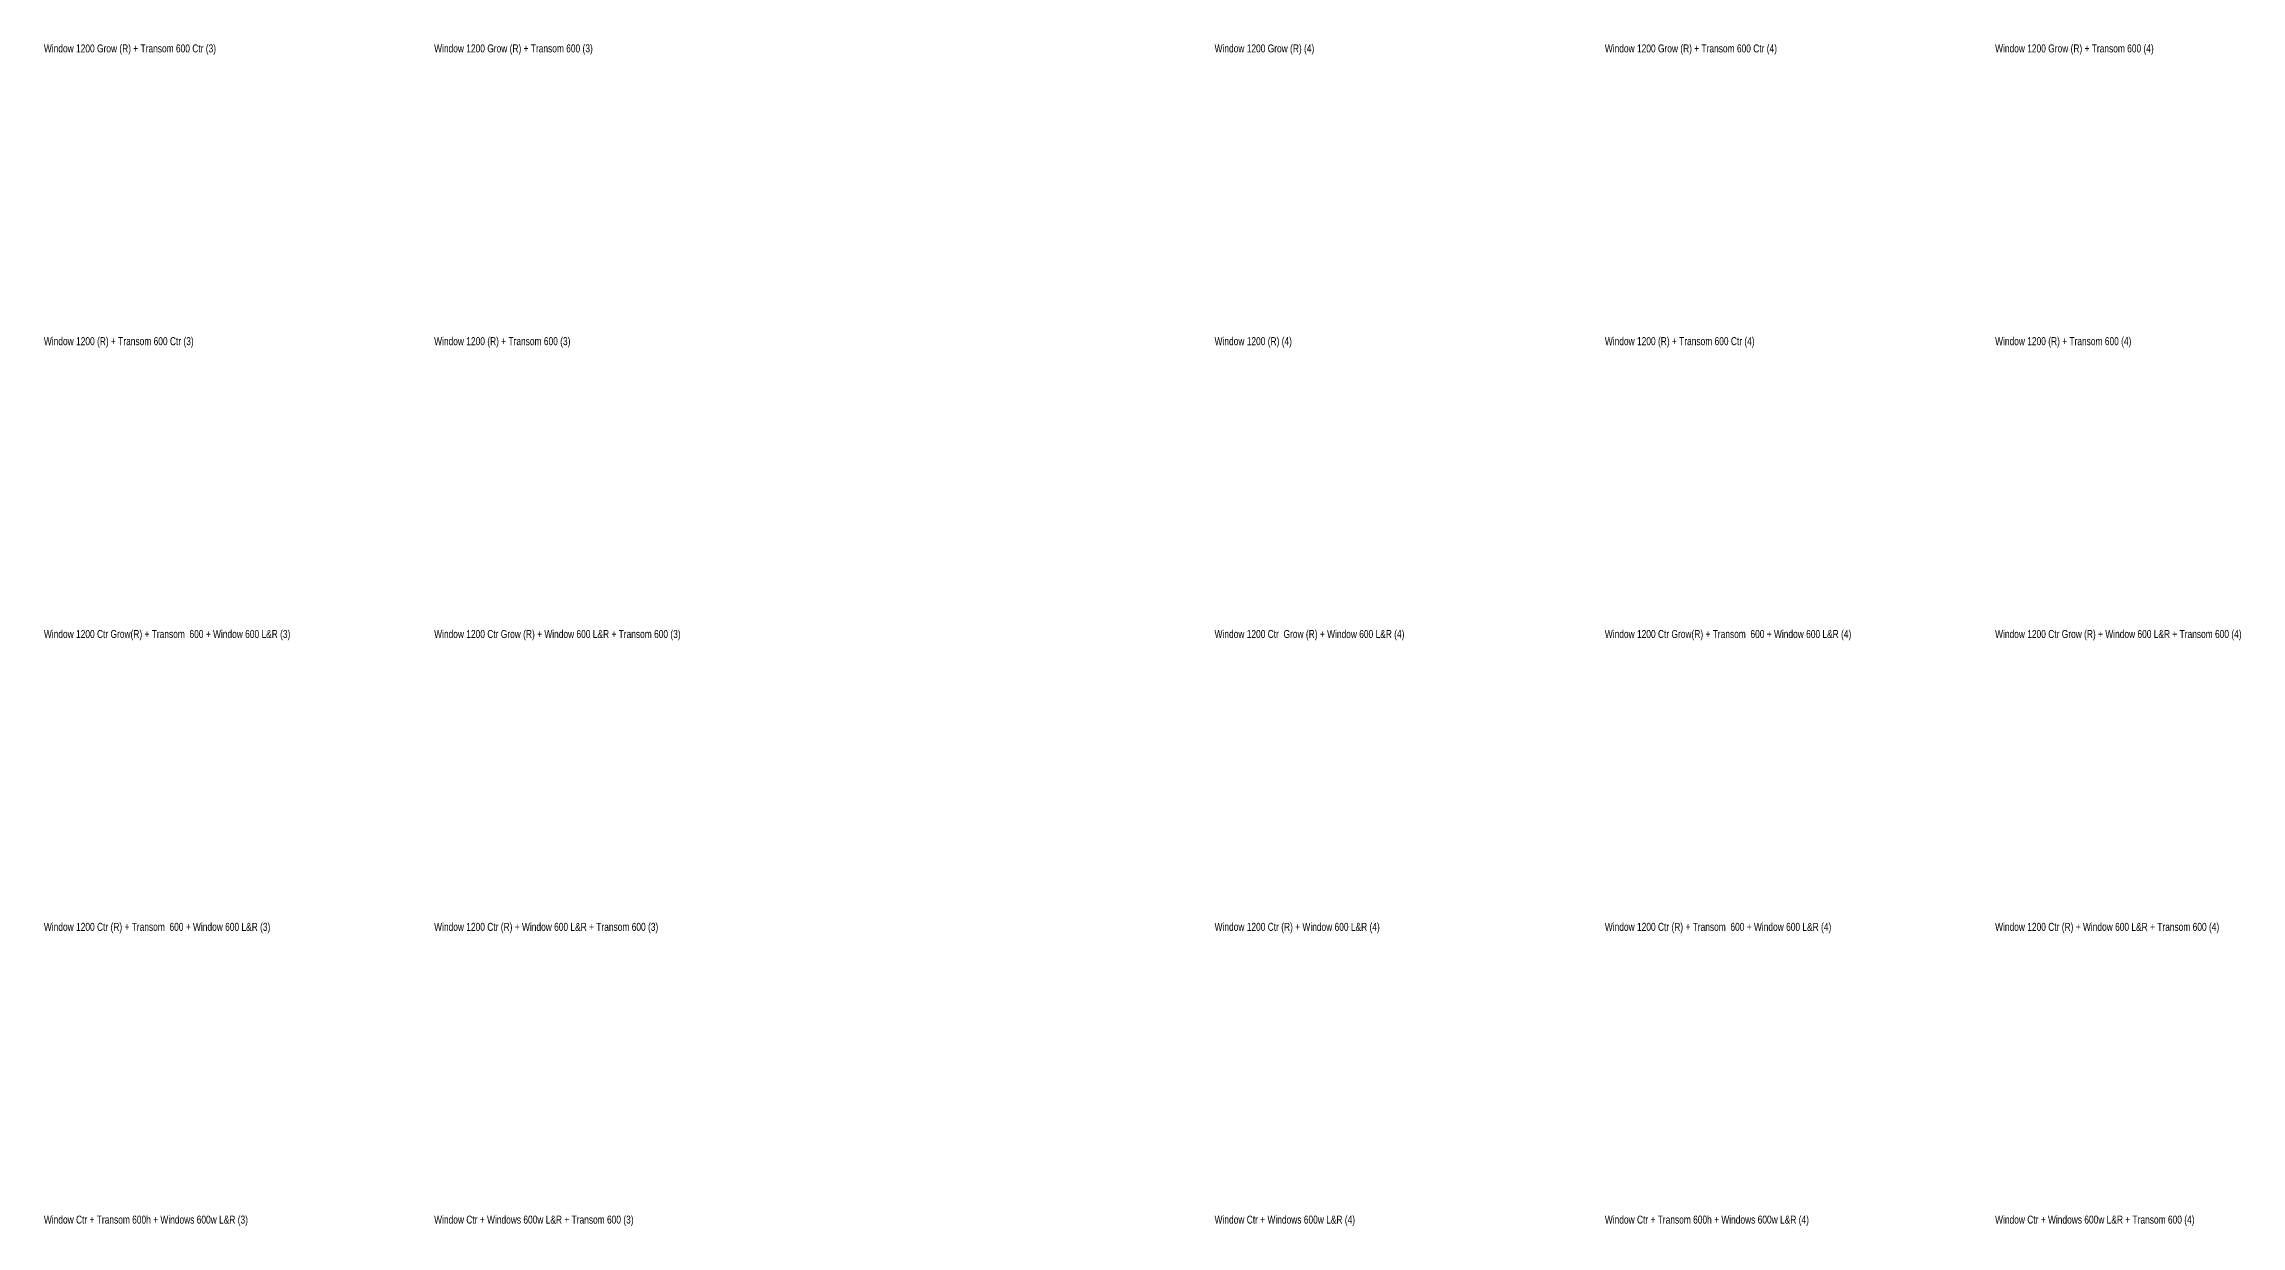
# Model space of a CAD drawing. Header units: millimetres. Extents: x 52 to 114426, y 189 to 77134.
# Drawn here: x 86969 to 114426, y 55053 to 69819 of the extents above; entities that cross this region are included whole.
import ezdxf

# ---------------------------------------------------------------- set-up
doc = ezdxf.new("R2010")
doc.units = ezdxf.units.MM
doc.header["$LTSCALE"] = 0.5
doc.styles.add('Title', font='ARIAL.TTF', dxfattribs={"width": 0.75})

msp = doc.modelspace()

# ---------------------------------------------------------------- texts
at = {"style": 'Title', "width": 0.75}
for s, p in [('Window 1200 Grow (R) + Transom 600 Ctr (3)', (86968, 69713)), ('Window 1200 Grow (R) + Transom 600 (3)', (91845, 69713)), ('Window 1200 Grow (R) (4)', (101598, 69713)), ('Window 1200 Grow (R) + Transom 600 Ctr (4)', (106475, 69713)), ('Window 1200 Grow (R) + Transom 600 (4)', (111352, 69713)), ('Window 1200 (R) + Transom 600 Ctr (3)', (86968, 66056)), ('Window 1200 (R) + Transom 600 (3)', (91845, 66056)), ('Window 1200 (R) (4)', (101598, 66056)), ('Window 1200 (R) + Transom 600 Ctr (4)', (106475, 66056)), ('Window 1200 (R) + Transom 600 (4)', (111352, 66056)), ('Window 1200 Ctr Grow(R) + Transom  600 + Window 600 L&R (3)', (86968, 62398)), ('Window 1200 Ctr Grow (R) + Window 600 L&R + Transom 600 (3)', (91845, 62398)), ('Window 1200 Ctr  Grow (R) + Window 600 L&R (4)', (101598, 62398)), ('Window 1200 Ctr Grow(R) + Transom  600 + Window 600 L&R (4)', (106475, 62398)), ('Window 1200 Ctr Grow (R) + Window 600 L&R + Transom 600 (4)', (111352, 62398)), ('Window 1200 Ctr (R) + Transom  600 + Window 600 L&R (3)', (86968, 58740)), ('Window 1200 Ctr (R) + Window 600 L&R + Transom 600 (3)', (91845, 58740)), ('Window 1200 Ctr (R) + Window 600 L&R (4)', (101598, 58740)), ('Window 1200 Ctr (R) + Transom  600 + Window 600 L&R (4)', (106475, 58740)), ('Window 1200 Ctr (R) + Window 600 L&R + Transom 600 (4)', (111352, 58740)), ('Window Ctr + Transom 600h + Windows 600w L&R (3)', (86968, 55083)), ('Window Ctr + Windows 600w L&R + Transom 600 (3)', (91845, 55083)), ('Window Ctr + Windows 600w L&R (4)', (101598, 55083)), ('Window Ctr + Transom 600h + Windows 600w L&R (4)', (106475, 55083)), ('Window Ctr + Windows 600w L&R + Transom 600 (4)', (111352, 55083))]:
    msp.add_text(s, height=100, dxfattribs=at).set_placement(p)

doc.saveas('drawing.dxf')
